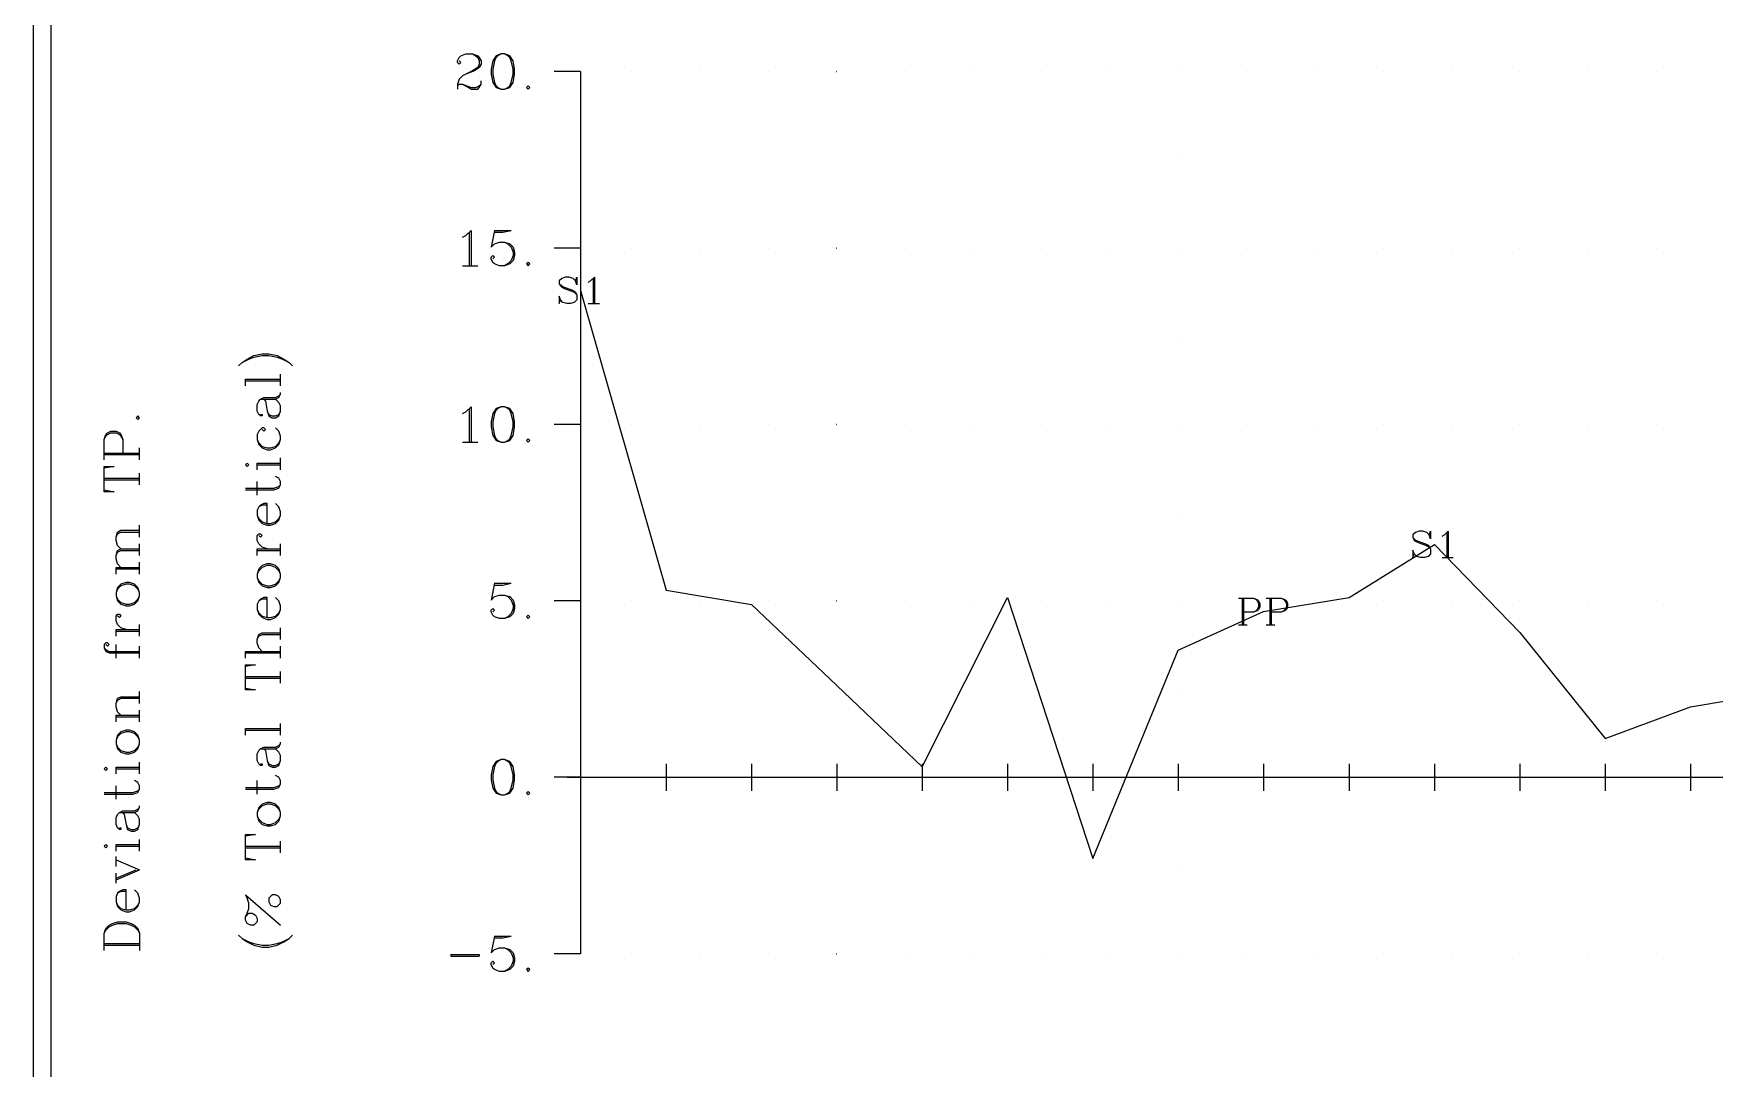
# Model space of a CAD drawing. Extents: x 10 to 200, y 0 to 250.
# Drawn here: x 10 to 105.3, y 134.5 to 193.2 of the extents above; entities that cross this region are included whole.
import ezdxf

# ---------------------------------------------------------------- set-up
doc = ezdxf.new("R2010")
doc.units = 0
doc.linetypes.add('1', pattern=[0])
for name, color, linetype in [('1', 7, '1'), ('2', 7, '1'), ('3', 7, '1')]:
    doc.layers.add(name, color=color, linetype=linetype)

msp = doc.modelspace()

# ---------------------------------------------------------------- linework, layer by layer
at = {"layer": '1'}
for p, q in [((41, 191), (39.5, 191)), ((41, 191), (41, 141)), ((36.12, 182), (35.93, 181.05)), ((36.12, 182), (37.07, 182)), ((34.69, 181.9), (34.69, 180)), ((41, 181), (39.5, 181)), ((34.31, 180), (35.17, 180)), ((41.71, 179.28), (41.71, 177.85)), ((41.43, 177.85), (42.07, 177.85)), ((22, 173.57), (24, 173.57)), ((22, 173.19), (22, 173.57)), ((22, 173.48), (24, 173.48)), ((24, 173.19), (24, 173.86)), ((34.69, 171.9), (34.69, 170)), ((41, 171), (39.5, 171)), ((16, 169), (16, 169.67)), ((34.31, 170), (35.17, 170)), ((14, 169.38), (16, 169.38)), ((14, 169.29), (16, 169.29)), ((22.67, 168.81), (24, 168.81)), ((22.67, 168.43), (22.67, 168.81)), ((22.67, 168.71), (24, 168.71)), ((24, 168.43), (24, 169.1)), ((14, 167.95), (16, 167.95)), ((14, 167.86), (16, 167.86)), ((16, 167.57), (16, 168.24)), ((22.67, 167), (22.67, 167.76)), ((16, 164.62), (16, 165.29)), ((90.1, 164.88), (90.1, 163.45)), ((16, 163.57), (16, 164.24)), ((22.67, 163.95), (24, 163.95)), ((22.67, 163.57), (22.67, 163.95)), ((22.67, 163.86), (24, 163.86)), ((24, 163.57), (24, 164.24)), ((14.67, 162.9), (16, 162.9)), ((14.67, 162.52), (14.67, 162.9)), ((16, 162.52), (16, 163.19)), ((89.82, 163.45), (90.46, 163.45)), ((14.67, 162.81), (16, 162.81)), ((36.12, 162), (35.93, 161.05)), ((36.12, 162), (37.07, 162)), ((41, 161), (39.5, 161)), ((78.5, 161.15), (78.5, 159.65)), ((78.57, 161.15), (78.57, 159.65)), ((80.07, 161.15), (80.07, 159.65)), ((80.14, 161.15), (80.14, 159.65)), ((14.67, 159.38), (16, 159.38)), ((14.67, 159), (14.67, 159.38)), ((14.67, 159.29), (16, 159.29)), ((16, 159), (16, 159.67)), ((24, 158.81), (24, 159.48)), ((78.28, 159.65), (78.78, 159.65)), ((79.85, 159.65), (80.35, 159.65)), ((14.67, 157.76), (14.67, 158.52)), ((16, 157.76), (16, 158.43)), ((22, 158.14), (24, 158.14)), ((22, 157.76), (22, 158.14)), ((24, 157.76), (24, 158.43)), ((22, 158.05), (24, 158.05)), ((22, 156.71), (24, 156.71)), ((22, 156.62), (24, 156.62)), ((24, 156.33), (24, 157)), ((16, 155.19), (16, 155.86)), ((14.67, 154.52), (16, 154.52)), ((14.67, 154.14), (14.67, 154.52)), ((14.67, 154.43), (16, 154.43)), ((16, 154.14), (16, 154.81)), ((22, 153.76), (24, 153.76)), ((22, 153.38), (22, 153.76)), ((22, 153.67), (24, 153.67)), ((24, 153.38), (24, 154.05)), ((14.67, 151.57), (16, 151.57)), ((14.67, 151.19), (14.67, 151.57)), ((14.67, 151.48), (16, 151.48)), ((16, 151.19), (16, 151.86)), ((41, 151.76), (41, 150.24)), ((45.84, 151.76), (45.84, 150.24)), ((50.68, 151.76), (50.68, 150.24)), ((55.52, 151.76), (55.52, 150.24)), ((60.35, 151.76), (60.35, 150.24)), ((65.19, 151.76), (65.19, 150.24)), ((70.03, 151.76), (70.03, 150.24)), ((74.87, 151.76), (74.87, 150.24)), ((79.71, 151.76), (79.71, 150.24)), ((84.55, 151.76), (84.55, 150.24)), ((89.39, 151.76), (89.39, 150.24)), ((94.23, 151.76), (94.23, 150.24)), ((99.06, 151.76), (99.06, 150.24)), ((103.9, 151.76), (103.9, 150.24)), ((14.67, 149.76), (14.67, 150.52)), ((22.67, 150.05), (22.67, 150.81)), ((41, 151), (39.5, 151)), ((40.24, 151), (41.76, 151)), ((45.08, 151), (46.6, 151)), ((49.92, 151), (51.44, 151)), ((54.75, 151), (56.28, 151)), ((59.59, 151), (61.12, 151)), ((64.43, 151), (65.96, 151)), ((69.27, 151), (70.79, 151)), ((74.11, 151), (75.63, 151)), ((78.95, 151), (80.47, 151)), ((83.79, 151), (85.31, 151)), ((88.63, 151), (90.15, 151)), ((93.46, 151), (94.99, 151)), ((98.3, 151), (99.83, 151)), ((103.14, 151), (104.67, 151)), ((14.67, 147.19), (16, 147.19)), ((14.67, 146.81), (14.67, 147.19)), ((14.67, 147.1), (16, 147.1)), ((16, 146.81), (16, 147.48)), ((22, 147.1), (24, 147.1)), ((22, 147), (24, 147)), ((24, 146.71), (24, 147.38)), ((14.67, 145.95), (14.67, 146.52)), ((14.67, 146.33), (16, 145.76)), ((14.67, 145.19), (16, 145.76)), ((14.67, 145.29), (15.81, 145.76)), ((14.67, 145), (14.67, 145.57)), ((22, 144.33), (24, 142.62)), ((36.12, 142), (35.93, 141.05)), ((36.12, 142), (37.07, 142)), ((14, 141.57), (16, 141.57)), ((14, 141.48), (16, 141.48)), ((41, 141), (39.5, 141))]:
    msp.add_line(p, q, dxfattribs=at)
for points in [[(34.12, 191.62), (34.21, 191.52), (34.12, 191.43), (34.02, 191.52), (34.02, 191.62), (34.12, 191.81), (34.21, 191.9), (34.5, 192), (34.88, 192), (35.17, 191.9), (35.26, 191.81), (35.36, 191.62), (35.36, 191.43), (35.26, 191.24), (34.98, 191.05), (34.5, 190.86), (34.31, 190.76), (34.12, 190.57), (34.02, 190.29), (34.02, 190)], [(34.88, 192), (35.07, 191.9), (35.17, 191.81), (35.26, 191.62), (35.26, 191.43), (35.17, 191.24), (34.88, 191.05), (34.5, 190.86)], [(36.5, 192), (36.21, 191.9), (36.02, 191.62), (35.93, 191.14), (35.93, 190.86), (36.02, 190.38), (36.21, 190.1), (36.5, 190), (36.69, 190), (36.98, 190.1), (37.17, 190.38), (37.26, 190.86), (37.26, 191.14), (37.17, 191.62), (36.98, 191.9), (36.69, 192), (36.5, 192)], [(36.5, 192), (36.31, 191.9), (36.21, 191.81), (36.12, 191.62), (36.02, 191.14), (36.02, 190.86), (36.12, 190.38), (36.21, 190.19), (36.31, 190.1), (36.5, 190)], [(36.69, 190), (36.88, 190.1), (36.98, 190.19), (37.07, 190.38), (37.17, 190.86), (37.17, 191.14), (37.07, 191.62), (36.98, 191.81), (36.88, 191.9), (36.69, 192)], [(34.02, 190.19), (34.12, 190.29), (34.31, 190.29), (34.79, 190.1), (35.07, 190.1), (35.26, 190.19), (35.36, 190.29)], [(34.31, 190.29), (34.79, 190), (35.17, 190), (35.26, 190.1), (35.36, 190.29), (35.36, 190.48)], [(38.02, 190.19), (37.93, 190.1), (38.02, 190), (38.12, 190.1), (38.02, 190.19)], [(34.31, 181.62), (34.5, 181.71), (34.79, 182), (34.79, 180)], [(36.12, 181.9), (36.6, 181.9), (37.07, 182)], [(35.93, 181.05), (36.12, 181.24), (36.4, 181.33), (36.69, 181.33), (36.98, 181.24), (37.17, 181.05), (37.26, 180.76), (37.26, 180.57), (37.17, 180.29), (36.98, 180.1), (36.69, 180), (36.4, 180), (36.12, 180.1), (36.02, 180.19), (35.93, 180.38), (35.93, 180.48), (36.02, 180.57), (36.12, 180.48), (36.02, 180.38)], [(36.69, 181.33), (36.88, 181.24), (37.07, 181.05), (37.17, 180.76), (37.17, 180.57), (37.07, 180.29), (36.88, 180.1), (36.69, 180)], [(38.02, 180.19), (37.93, 180.1), (38.02, 180), (38.12, 180.1), (38.02, 180.19)], [(40.71, 179.14), (40.79, 179.35), (40.79, 178.92), (40.71, 179.14), (40.57, 179.28), (40.36, 179.35), (40.14, 179.35), (39.93, 179.28), (39.79, 179.14), (39.79, 178.99), (39.86, 178.85), (39.93, 178.78), (40.07, 178.71), (40.5, 178.56), (40.64, 178.49), (40.79, 178.35)], [(41.43, 179.06), (41.57, 179.14), (41.79, 179.35), (41.79, 177.85)], [(39.79, 178.99), (39.93, 178.85), (40.07, 178.78), (40.5, 178.64), (40.64, 178.56), (40.71, 178.49), (40.79, 178.35), (40.79, 178.06), (40.64, 177.92), (40.43, 177.85), (40.21, 177.85), (40, 177.92), (39.86, 178.06), (39.79, 178.28), (39.79, 177.85), (39.86, 178.06)], [(41, 178.6), (45.84, 161.6), (50.68, 160.8), (55.52, 156.2), (60.35, 151.6), (65.19, 161.2), (70.03, 146.4), (74.87, 158.2), (79.71, 160.4), (84.55, 161.2), (89.39, 164.2), (94.23, 159.2), (99.06, 153.2), (103.9, 155), (108.74, 155.8)], [(41, 178.6), (45.84, 161.6), (50.68, 160.8), (55.52, 156.2), (60.35, 151.6), (65.19, 161.2), (70.03, 146.4), (74.87, 158.2), (79.71, 160.4), (84.55, 161.2), (89.39, 164.2), (94.23, 159.2), (99.06, 153.2), (103.9, 155), (108.74, 155.8)], [(21.62, 174.33), (21.81, 174.52), (22.1, 174.71), (22.48, 174.9), (22.95, 175), (23.33, 175), (23.81, 174.9), (24.19, 174.71), (24.48, 174.52), (24.67, 174.33)], [(21.81, 174.52), (22.19, 174.71), (22.48, 174.81), (22.95, 174.9), (23.33, 174.9), (23.81, 174.81), (24.1, 174.71), (24.48, 174.52)], [(22.86, 171.57), (22.95, 171.57), (22.95, 171.48), (22.86, 171.48), (22.76, 171.57), (22.67, 171.76), (22.67, 172.14), (22.76, 172.33), (22.86, 172.43), (23.05, 172.52), (23.71, 172.52), (23.9, 172.62), (24, 172.71)], [(22.86, 172.43), (23.71, 172.43), (23.9, 172.52), (24, 172.71), (24, 172.81)], [(23.05, 172.43), (23.14, 172.33), (23.24, 171.76), (23.33, 171.48), (23.52, 171.38), (23.71, 171.38), (23.9, 171.48), (24, 171.76), (24, 172.05), (23.9, 172.24), (23.71, 172.43)], [(15.81, 171.38), (15.9, 171.29), (16, 171.38), (15.9, 171.48), (15.81, 171.38)], [(23.24, 171.76), (23.33, 171.57), (23.52, 171.48), (23.71, 171.48), (23.9, 171.57), (24, 171.76)], [(34.31, 171.62), (34.5, 171.71), (34.79, 172), (34.79, 170)], [(36.5, 172), (36.21, 171.9), (36.02, 171.62), (35.93, 171.14), (35.93, 170.86), (36.02, 170.38), (36.21, 170.1), (36.5, 170), (36.69, 170), (36.98, 170.1), (37.17, 170.38), (37.26, 170.86), (37.26, 171.14), (37.17, 171.62), (36.98, 171.9), (36.69, 172), (36.5, 172)], [(36.5, 172), (36.31, 171.9), (36.21, 171.81), (36.12, 171.62), (36.02, 171.14), (36.02, 170.86), (36.12, 170.38), (36.21, 170.19), (36.31, 170.1), (36.5, 170)], [(36.69, 170), (36.88, 170.1), (36.98, 170.19), (37.07, 170.38), (37.17, 170.86), (37.17, 171.14), (37.07, 171.62), (36.98, 171.81), (36.88, 171.9), (36.69, 172)], [(14, 169), (14, 170.14), (14.1, 170.43), (14.19, 170.52), (14.38, 170.62), (14.67, 170.62), (14.86, 170.52), (14.95, 170.43), (15.05, 170.14), (15.05, 169.38)], [(14, 170.14), (14.1, 170.33), (14.19, 170.43), (14.38, 170.52), (14.67, 170.52), (14.86, 170.43), (14.95, 170.33), (15.05, 170.14)], [(22.95, 170.71), (23.05, 170.62), (23.14, 170.71), (23.05, 170.81), (22.95, 170.81), (22.76, 170.62), (22.67, 170.43), (22.67, 170.14), (22.76, 169.86), (22.95, 169.67), (23.24, 169.57), (23.43, 169.57), (23.71, 169.67), (23.9, 169.86), (24, 170.14), (24, 170.33), (23.9, 170.62), (23.71, 170.81)], [(22.67, 170.14), (22.76, 169.95), (22.95, 169.76), (23.24, 169.67), (23.43, 169.67), (23.71, 169.76), (23.9, 169.95), (24, 170.14)], [(38.02, 170.19), (37.93, 170.1), (38.02, 170), (38.12, 170.1), (38.02, 170.19)], [(14, 167.29), (14.57, 167.19), (14, 167.19), (14, 168.62), (14.57, 168.62), (14, 168.52)], [(22, 168.71), (22.1, 168.62), (22.19, 168.71), (22.1, 168.81), (22, 168.71)], [(22, 167.29), (23.62, 167.29), (23.9, 167.38), (24, 167.57), (24, 167.76), (23.9, 167.95), (23.71, 168.05)], [(22, 167.38), (23.62, 167.38), (23.9, 167.48), (24, 167.57)], [(23.24, 165.38), (23.24, 166.52), (23.05, 166.52), (22.86, 166.43), (22.76, 166.33), (22.67, 166.14), (22.67, 165.86), (22.76, 165.57), (22.95, 165.38), (23.24, 165.29), (23.43, 165.29), (23.71, 165.38), (23.9, 165.57), (24, 165.86), (24, 166.05), (23.9, 166.33), (23.71, 166.52)], [(22.67, 165.86), (22.76, 165.67), (22.95, 165.48), (23.24, 165.38), (23.43, 165.38), (23.71, 165.48), (23.9, 165.67), (24, 165.86)], [(23.24, 166.43), (22.95, 166.43), (22.76, 166.33)], [(14.95, 163.95), (14.76, 164.14), (14.67, 164.43), (14.67, 164.62), (14.76, 164.9), (14.95, 165), (16, 165)], [(14.67, 164.62), (14.76, 164.81), (14.95, 164.9), (16, 164.9)], [(23.24, 163.95), (22.95, 164.05), (22.76, 164.24), (22.67, 164.43), (22.67, 164.71), (22.76, 164.81), (22.86, 164.81), (22.95, 164.71), (22.86, 164.62), (22.76, 164.71)], [(89.1, 164.74), (89.17, 164.95), (89.17, 164.52), (89.1, 164.74), (88.96, 164.88), (88.74, 164.95), (88.53, 164.95), (88.32, 164.88), (88.17, 164.74), (88.17, 164.59), (88.24, 164.45), (88.32, 164.38), (88.46, 164.31), (88.89, 164.16), (89.03, 164.09), (89.17, 163.95)], [(89.82, 164.66), (89.96, 164.74), (90.17, 164.95), (90.17, 163.45)], [(14.95, 162.9), (14.76, 163.1), (14.67, 163.38), (14.67, 163.57), (14.76, 163.86), (14.95, 163.95), (16, 163.95)], [(14.67, 163.57), (14.76, 163.76), (14.95, 163.86), (16, 163.86)], [(88.17, 164.59), (88.32, 164.45), (88.46, 164.38), (88.89, 164.24), (89.03, 164.16), (89.1, 164.09), (89.17, 163.95), (89.17, 163.66), (89.03, 163.52), (88.82, 163.45), (88.6, 163.45), (88.39, 163.52), (88.24, 163.66), (88.17, 163.88), (88.17, 163.45), (88.24, 163.66)], [(22.67, 162.33), (22.76, 162.05), (22.95, 161.86), (23.24, 161.76), (23.43, 161.76), (23.71, 161.86), (23.9, 162.05), (24, 162.33), (24, 162.52), (23.9, 162.81), (23.71, 163), (23.43, 163.1), (23.24, 163.1), (22.95, 163), (22.76, 162.81), (22.67, 162.52), (22.67, 162.33)], [(24, 162.52), (23.9, 162.71), (23.71, 162.9), (23.43, 163), (23.24, 163), (22.95, 162.9), (22.76, 162.71), (22.67, 162.52)], [(14.67, 161.29), (14.76, 161), (14.95, 160.81), (15.24, 160.71), (15.43, 160.71), (15.71, 160.81), (15.9, 161), (16, 161.29), (16, 161.48), (15.9, 161.76), (15.71, 161.95), (15.43, 162.05), (15.24, 162.05), (14.95, 161.95), (14.76, 161.76), (14.67, 161.48), (14.67, 161.29)], [(16, 161.48), (15.9, 161.67), (15.71, 161.86), (15.43, 161.95), (15.24, 161.95), (14.95, 161.86), (14.76, 161.67), (14.67, 161.48)], [(22.67, 162.33), (22.76, 162.14), (22.95, 161.95), (23.24, 161.86), (23.43, 161.86), (23.71, 161.95), (23.9, 162.14), (24, 162.33)], [(36.12, 161.9), (36.6, 161.9), (37.07, 162)], [(14.67, 161.29), (14.76, 161.1), (14.95, 160.9), (15.24, 160.81), (15.43, 160.81), (15.71, 160.9), (15.9, 161.1), (16, 161.29)], [(23.24, 160.05), (23.24, 161.19), (23.05, 161.19), (22.86, 161.1), (22.76, 161), (22.67, 160.81), (22.67, 160.52), (22.76, 160.24), (22.95, 160.05), (23.24, 159.95), (23.43, 159.95), (23.71, 160.05), (23.9, 160.24), (24, 160.52), (24, 160.71), (23.9, 161), (23.71, 161.19)], [(23.24, 161.1), (22.95, 161.1), (22.76, 161)], [(35.93, 161.05), (36.12, 161.24), (36.4, 161.33), (36.69, 161.33), (36.98, 161.24), (37.17, 161.05), (37.26, 160.76), (37.26, 160.57), (37.17, 160.29), (36.98, 160.1), (36.69, 160), (36.4, 160), (36.12, 160.1), (36.02, 160.19), (35.93, 160.38), (35.93, 160.48), (36.02, 160.57), (36.12, 160.48), (36.02, 160.38)], [(36.69, 161.33), (36.88, 161.24), (37.07, 161.05), (37.17, 160.76), (37.17, 160.57), (37.07, 160.29), (36.88, 160.1), (36.69, 160)], [(78.28, 161.15), (79.14, 161.15), (79.35, 161.08), (79.42, 161.01), (79.5, 160.86), (79.5, 160.65), (79.42, 160.51), (79.35, 160.44), (79.14, 160.36), (78.57, 160.36)], [(79.14, 161.15), (79.28, 161.08), (79.35, 161.01), (79.42, 160.86), (79.42, 160.65), (79.35, 160.51), (79.28, 160.44), (79.14, 160.36)], [(79.85, 161.15), (80.71, 161.15), (80.92, 161.08), (81, 161.01), (81.07, 160.86), (81.07, 160.65), (81, 160.51), (80.92, 160.44), (80.71, 160.36), (80.14, 160.36)], [(80.71, 161.15), (80.85, 161.08), (80.92, 161.01), (81, 160.86), (81, 160.65), (80.92, 160.51), (80.85, 160.44), (80.71, 160.36)], [(15.24, 159.38), (14.95, 159.48), (14.76, 159.67), (14.67, 159.86), (14.67, 160.14), (14.76, 160.24), (14.86, 160.24), (14.95, 160.14), (14.86, 160.05), (14.76, 160.14)], [(22.67, 160.52), (22.76, 160.33), (22.95, 160.14), (23.24, 160.05), (23.43, 160.05), (23.71, 160.14), (23.9, 160.33), (24, 160.52)], [(38.02, 160.19), (37.93, 160.1), (38.02, 160), (38.12, 160.1), (38.02, 160.19)], [(22.95, 158.14), (22.76, 158.33), (22.67, 158.62), (22.67, 158.81), (22.76, 159.1), (22.95, 159.19), (24, 159.19)], [(22.67, 158.81), (22.76, 159), (22.95, 159.1), (24, 159.1)], [(14.1, 158.52), (14.19, 158.43), (14.29, 158.52), (14.19, 158.62), (14.1, 158.62), (14, 158.52), (14, 158.33), (14.1, 158.14), (14.29, 158.05), (16, 158.05)], [(14, 158.33), (14.1, 158.24), (14.29, 158.14), (16, 158.14)], [(22, 156.05), (22.57, 155.95), (22, 155.95), (22, 157.38), (22.57, 157.38), (22, 157.29)], [(14.95, 154.52), (14.76, 154.71), (14.67, 155), (14.67, 155.19), (14.76, 155.48), (14.95, 155.57), (16, 155.57)], [(14.67, 155.19), (14.76, 155.38), (14.95, 155.48), (16, 155.48)], [(14.67, 152.9), (14.76, 152.62), (14.95, 152.43), (15.24, 152.33), (15.43, 152.33), (15.71, 152.43), (15.9, 152.62), (16, 152.9), (16, 153.1), (15.9, 153.38), (15.71, 153.57), (15.43, 153.67), (15.24, 153.67), (14.95, 153.57), (14.76, 153.38), (14.67, 153.1), (14.67, 152.9)], [(16, 153.1), (15.9, 153.29), (15.71, 153.48), (15.43, 153.57), (15.24, 153.57), (14.95, 153.48), (14.76, 153.29), (14.67, 153.1)], [(14.67, 152.9), (14.76, 152.71), (14.95, 152.52), (15.24, 152.43), (15.43, 152.43), (15.71, 152.52), (15.9, 152.71), (16, 152.9)], [(22.86, 151.76), (22.95, 151.76), (22.95, 151.67), (22.86, 151.67), (22.76, 151.76), (22.67, 151.95), (22.67, 152.33), (22.76, 152.52), (22.86, 152.62), (23.05, 152.71), (23.71, 152.71), (23.9, 152.81), (24, 152.9)], [(22.86, 152.62), (23.71, 152.62), (23.9, 152.71), (24, 152.9), (24, 153)], [(23.05, 152.62), (23.14, 152.52), (23.24, 151.95), (23.33, 151.67), (23.52, 151.57), (23.71, 151.57), (23.9, 151.67), (24, 151.95), (24, 152.24), (23.9, 152.43), (23.71, 152.62)], [(14, 151.48), (14.1, 151.38), (14.19, 151.48), (14.1, 151.57), (14, 151.48)], [(23.24, 151.95), (23.33, 151.76), (23.52, 151.67), (23.71, 151.67), (23.9, 151.76), (24, 151.95)], [(36.5, 152), (36.21, 151.9), (36.02, 151.62), (35.93, 151.14), (35.93, 150.86), (36.02, 150.38), (36.21, 150.1), (36.5, 150), (36.69, 150), (36.98, 150.1), (37.17, 150.38), (37.26, 150.86), (37.26, 151.14), (37.17, 151.62), (36.98, 151.9), (36.69, 152), (36.5, 152)], [(36.5, 152), (36.31, 151.9), (36.21, 151.81), (36.12, 151.62), (36.02, 151.14), (36.02, 150.86), (36.12, 150.38), (36.21, 150.19), (36.31, 150.1), (36.5, 150)], [(36.69, 150), (36.88, 150.1), (36.98, 150.19), (37.07, 150.38), (37.17, 150.86), (37.17, 151.14), (37.07, 151.62), (36.98, 151.81), (36.88, 151.9), (36.69, 152)], [(14, 150.05), (15.62, 150.05), (15.9, 150.14), (16, 150.33), (16, 150.52), (15.9, 150.71), (15.71, 150.81)], [(22, 150.33), (23.62, 150.33), (23.9, 150.43), (24, 150.62), (24, 150.81), (23.9, 151), (23.71, 151.1)], [(22, 150.43), (23.62, 150.43), (23.9, 150.52), (24, 150.62)], [(41, 151), (45.84, 151), (50.68, 151), (55.52, 151), (60.35, 151), (65.19, 151), (70.03, 151), (74.87, 151), (79.71, 151), (84.55, 151), (89.39, 151), (94.23, 151), (99.06, 151), (103.9, 151), (108.74, 151)], [(14, 150.14), (15.62, 150.14), (15.9, 150.24), (16, 150.33)], [(22.67, 148.81), (22.76, 148.52), (22.95, 148.33), (23.24, 148.24), (23.43, 148.24), (23.71, 148.33), (23.9, 148.52), (24, 148.81), (24, 149), (23.9, 149.29), (23.71, 149.48), (23.43, 149.57), (23.24, 149.57), (22.95, 149.48), (22.76, 149.29), (22.67, 149), (22.67, 148.81)], [(38.02, 150.19), (37.93, 150.1), (38.02, 150), (38.12, 150.1), (38.02, 150.19)], [(14.86, 148.14), (14.95, 148.14), (14.95, 148.05), (14.86, 148.05), (14.76, 148.14), (14.67, 148.33), (14.67, 148.71), (14.76, 148.9), (14.86, 149), (15.05, 149.1), (15.71, 149.1), (15.9, 149.19), (16, 149.29)], [(14.86, 149), (15.71, 149), (15.9, 149.1), (16, 149.29), (16, 149.38)], [(15.05, 149), (15.14, 148.9), (15.24, 148.33), (15.33, 148.05), (15.52, 147.95), (15.71, 147.95), (15.9, 148.05), (16, 148.33), (16, 148.62), (15.9, 148.81), (15.71, 149)], [(24, 149), (23.9, 149.19), (23.71, 149.38), (23.43, 149.48), (23.24, 149.48), (22.95, 149.38), (22.76, 149.19), (22.67, 149)], [(22.67, 148.81), (22.76, 148.62), (22.95, 148.43), (23.24, 148.33), (23.43, 148.33), (23.71, 148.43), (23.9, 148.62), (24, 148.81)], [(15.24, 148.33), (15.33, 148.14), (15.52, 148.05), (15.71, 148.05), (15.9, 148.14), (16, 148.33)], [(22, 146.43), (22.57, 146.33), (22, 146.33), (22, 147.76), (22.57, 147.76), (22, 147.67)], [(14, 147.1), (14.1, 147), (14.19, 147.1), (14.1, 147.19), (14, 147.1)], [(15.24, 143.48), (15.24, 144.62), (15.05, 144.62), (14.86, 144.52), (14.76, 144.43), (14.67, 144.24), (14.67, 143.95), (14.76, 143.67), (14.95, 143.48), (15.24, 143.38), (15.43, 143.38), (15.71, 143.48), (15.9, 143.67), (16, 143.95), (16, 144.14), (15.9, 144.43), (15.71, 144.62)], [(14.67, 143.95), (14.76, 143.76), (14.95, 143.57), (15.24, 143.48), (15.43, 143.48), (15.71, 143.57), (15.9, 143.76), (16, 143.95)], [(15.24, 144.52), (14.95, 144.52), (14.76, 144.43)], [(22, 143.1), (22.19, 143.29), (22.38, 143.29), (22.57, 143.19), (22.67, 143), (22.67, 142.81), (22.48, 142.62), (22.29, 142.62), (22.1, 142.71), (22, 142.9), (22, 143.1), (22.1, 143.29), (22.19, 143.57), (22.19, 143.86), (22.1, 144.14), (22, 144.33)], [(23.33, 143.95), (23.43, 143.76), (23.62, 143.67), (23.81, 143.67), (24, 143.86), (24, 144.05), (23.9, 144.24), (23.71, 144.33), (23.52, 144.33), (23.33, 144.14), (23.33, 143.95)], [(14, 141.19), (14, 142.14), (14.1, 142.43), (14.29, 142.62), (14.48, 142.71), (14.76, 142.81), (15.24, 142.81), (15.52, 142.71), (15.71, 142.62), (15.9, 142.43), (16, 142.14), (16, 141.19)], [(14, 142.14), (14.1, 142.33), (14.29, 142.52), (14.48, 142.62), (14.76, 142.71), (15.24, 142.71), (15.52, 142.62), (15.71, 142.52), (15.9, 142.33), (16, 142.14)], [(21.62, 142.05), (21.81, 141.86), (22.1, 141.67), (22.48, 141.48), (22.95, 141.38), (23.33, 141.38), (23.81, 141.48), (24.19, 141.67), (24.48, 141.86), (24.67, 142.05)], [(36.12, 141.9), (36.6, 141.9), (37.07, 142)], [(21.81, 141.86), (22.19, 141.67), (22.48, 141.57), (22.95, 141.48), (23.33, 141.48), (23.81, 141.57), (24.1, 141.67), (24.48, 141.86)], [(35.93, 141.05), (36.12, 141.24), (36.4, 141.33), (36.69, 141.33), (36.98, 141.24), (37.17, 141.05), (37.26, 140.76), (37.26, 140.57), (37.17, 140.29), (36.98, 140.1), (36.69, 140), (36.4, 140), (36.12, 140.1), (36.02, 140.19), (35.93, 140.38), (35.93, 140.48), (36.02, 140.57), (36.12, 140.48), (36.02, 140.38)], [(36.69, 141.33), (36.88, 141.24), (37.07, 141.05), (37.17, 140.76), (37.17, 140.57), (37.07, 140.29), (36.88, 140.1), (36.69, 140)], [(33.64, 140.95), (35.26, 140.95), (35.26, 140.86)], [(33.64, 140.95), (33.64, 140.86), (35.26, 140.86)], [(38.02, 140.19), (37.93, 140.1), (38.02, 140), (38.12, 140.1), (38.02, 140.19)]]:
    msp.add_lwpolyline(points, dxfattribs=at)
at = {"layer": '2'}
for points in [[(11, 1), (11, 249), (199, 249), (199, 1), (11, 1)], [(43.9, 191), (43.9, 191), (43.9, 191), (43.9, 191), (43.9, 191)], [(47.78, 191), (47.77, 191), (47.77, 191), (47.78, 191), (47.78, 191)], [(51.65, 191), (51.64, 191), (51.64, 191), (51.65, 191), (51.65, 191)], [(55.52, 191), (55.51, 191), (55.51, 191), (55.52, 191), (55.52, 191)], [(59.39, 191), (59.39, 191), (59.39, 191), (59.39, 191), (59.39, 191)], [(63.26, 191), (63.26, 191), (63.26, 191), (63.26, 191), (63.26, 191)], [(67.13, 191), (67.13, 191), (67.13, 191), (67.13, 191), (67.13, 191)], [(71, 191), (71, 191), (71, 191), (71, 191), (71, 191)], [(74.87, 191), (74.87, 191), (74.87, 191), (74.87, 191), (74.87, 191)], [(74.87, 191), (74.87, 191), (74.87, 191), (74.87, 191), (74.87, 191)], [(78.74, 191), (78.74, 191), (78.74, 191), (78.74, 191), (78.74, 191)], [(82.61, 191), (82.61, 191), (82.61, 191), (82.61, 191), (82.61, 191)], [(86.49, 191), (86.48, 191), (86.48, 191), (86.49, 191), (86.49, 191)], [(90.36, 191), (90.35, 191), (90.35, 191), (90.36, 191), (90.36, 191)], [(94.23, 191), (94.22, 191), (94.22, 191), (94.23, 191), (94.23, 191)], [(98.1, 191), (98.1, 191), (98.1, 191), (98.1, 191), (98.1, 191)], [(101.97, 191), (101.97, 191), (101.97, 191), (101.97, 191), (101.97, 191)], [(74.87, 186), (74.87, 186), (74.87, 186), (74.87, 186), (74.87, 186)], [(43.9, 181), (43.9, 181), (43.9, 181), (43.9, 181), (43.9, 181)], [(47.78, 181), (47.77, 181), (47.77, 181), (47.78, 181), (47.78, 181)], [(51.65, 181), (51.64, 181), (51.64, 181), (51.65, 181), (51.65, 181)], [(55.52, 181), (55.51, 181), (55.51, 181), (55.52, 181), (55.52, 181)], [(59.39, 181), (59.39, 181), (59.39, 181), (59.39, 181), (59.39, 181)], [(63.26, 181), (63.26, 181), (63.26, 181), (63.26, 181), (63.26, 181)], [(67.13, 181), (67.13, 181), (67.13, 181), (67.13, 181), (67.13, 181)], [(71, 181), (71, 181), (71, 181), (71, 181), (71, 181)], [(74.87, 181), (74.87, 181), (74.87, 181), (74.87, 181), (74.87, 181)], [(74.87, 181), (74.87, 181), (74.87, 181), (74.87, 181), (74.87, 181)], [(78.74, 181), (78.74, 181), (78.74, 181), (78.74, 181), (78.74, 181)], [(82.61, 181), (82.61, 181), (82.61, 181), (82.61, 181), (82.61, 181)], [(86.49, 181), (86.48, 181), (86.48, 181), (86.49, 181), (86.49, 181)], [(90.36, 181), (90.35, 181), (90.35, 181), (90.36, 181), (90.36, 181)], [(94.23, 181), (94.22, 181), (94.22, 181), (94.23, 181), (94.23, 181)], [(98.1, 181), (98.1, 181), (98.1, 181), (98.1, 181), (98.1, 181)], [(101.97, 181), (101.97, 181), (101.97, 181), (101.97, 181), (101.97, 181)], [(74.87, 176), (74.87, 176), (74.87, 176), (74.87, 176), (74.87, 176)], [(43.9, 171), (43.9, 171), (43.9, 171), (43.9, 171), (43.9, 171)], [(47.78, 171), (47.77, 171), (47.77, 171), (47.78, 171), (47.78, 171)], [(51.65, 171), (51.64, 171), (51.64, 171), (51.65, 171), (51.65, 171)], [(55.52, 171), (55.51, 171), (55.51, 171), (55.52, 171), (55.52, 171)], [(59.39, 171), (59.39, 171), (59.39, 171), (59.39, 171), (59.39, 171)], [(63.26, 171), (63.26, 171), (63.26, 171), (63.26, 171), (63.26, 171)], [(67.13, 171), (67.13, 171), (67.13, 171), (67.13, 171), (67.13, 171)], [(71, 171), (71, 171), (71, 171), (71, 171), (71, 171)], [(74.87, 171), (74.87, 171), (74.87, 171), (74.87, 171), (74.87, 171)], [(74.87, 171), (74.87, 171), (74.87, 171), (74.87, 171), (74.87, 171)], [(78.74, 171), (78.74, 171), (78.74, 171), (78.74, 171), (78.74, 171)], [(82.61, 171), (82.61, 171), (82.61, 171), (82.61, 171), (82.61, 171)], [(86.49, 171), (86.48, 171), (86.48, 171), (86.49, 171), (86.49, 171)], [(90.36, 171), (90.35, 171), (90.35, 171), (90.36, 171), (90.36, 171)], [(94.23, 171), (94.22, 171), (94.22, 171), (94.23, 171), (94.23, 171)], [(98.1, 171), (98.1, 171), (98.1, 171), (98.1, 171), (98.1, 171)], [(101.97, 171), (101.97, 171), (101.97, 171), (101.97, 171), (101.97, 171)], [(74.87, 166), (74.87, 166), (74.87, 166), (74.87, 166), (74.87, 166)], [(43.9, 161), (43.9, 161), (43.9, 161), (43.9, 161), (43.9, 161)], [(47.78, 161), (47.77, 161), (47.77, 161), (47.78, 161), (47.78, 161)], [(51.65, 161), (51.64, 161), (51.64, 161), (51.65, 161), (51.65, 161)], [(55.52, 161), (55.51, 161), (55.51, 161), (55.52, 161), (55.52, 161)], [(59.39, 161), (59.39, 161), (59.39, 161), (59.39, 161), (59.39, 161)], [(63.26, 161), (63.26, 161), (63.26, 161), (63.26, 161), (63.26, 161)], [(67.13, 161), (67.13, 161), (67.13, 161), (67.13, 161), (67.13, 161)], [(71, 161), (71, 161), (71, 161), (71, 161), (71, 161)], [(74.87, 161), (74.87, 161), (74.87, 161), (74.87, 161), (74.87, 161)], [(74.87, 161), (74.87, 161), (74.87, 161), (74.87, 161), (74.87, 161)], [(78.74, 161), (78.74, 161), (78.74, 161), (78.74, 161), (78.74, 161)], [(82.61, 161), (82.61, 161), (82.61, 161), (82.61, 161), (82.61, 161)], [(86.49, 161), (86.48, 161), (86.48, 161), (86.49, 161), (86.49, 161)], [(90.36, 161), (90.35, 161), (90.35, 161), (90.36, 161), (90.36, 161)], [(94.23, 161), (94.22, 161), (94.22, 161), (94.23, 161), (94.23, 161)], [(98.1, 161), (98.1, 161), (98.1, 161), (98.1, 161), (98.1, 161)], [(101.97, 161), (101.97, 161), (101.97, 161), (101.97, 161), (101.97, 161)], [(74.87, 156), (74.87, 156), (74.87, 156), (74.87, 156), (74.87, 156)], [(43.9, 151), (43.9, 151), (43.9, 151), (43.9, 151), (43.9, 151)], [(47.78, 151), (47.77, 151), (47.77, 151), (47.78, 151), (47.78, 151)], [(51.65, 151), (51.64, 151), (51.64, 151), (51.65, 151), (51.65, 151)], [(55.52, 151), (55.51, 151), (55.51, 151), (55.52, 151), (55.52, 151)], [(59.39, 151), (59.39, 151), (59.39, 151), (59.39, 151), (59.39, 151)], [(63.26, 151), (63.26, 151), (63.26, 151), (63.26, 151), (63.26, 151)], [(67.13, 151), (67.13, 151), (67.13, 151), (67.13, 151), (67.13, 151)], [(71, 151), (71, 151), (71, 151), (71, 151), (71, 151)], [(74.87, 151), (74.87, 151), (74.87, 151), (74.87, 151), (74.87, 151)], [(74.87, 151), (74.87, 151), (74.87, 151), (74.87, 151), (74.87, 151)], [(78.74, 151), (78.74, 151), (78.74, 151), (78.74, 151), (78.74, 151)], [(82.61, 151), (82.61, 151), (82.61, 151), (82.61, 151), (82.61, 151)], [(86.49, 151), (86.48, 151), (86.48, 151), (86.49, 151), (86.49, 151)], [(90.36, 151), (90.35, 151), (90.35, 151), (90.36, 151), (90.36, 151)], [(94.23, 151), (94.22, 151), (94.22, 151), (94.23, 151), (94.23, 151)], [(98.1, 151), (98.1, 151), (98.1, 151), (98.1, 151), (98.1, 151)], [(101.97, 151), (101.97, 151), (101.97, 151), (101.97, 151), (101.97, 151)], [(74.87, 146), (74.87, 146), (74.87, 146), (74.87, 146), (74.87, 146)], [(43.9, 141), (43.9, 141), (43.9, 141), (43.9, 141), (43.9, 141)], [(47.78, 141), (47.77, 141), (47.77, 141), (47.78, 141), (47.78, 141)], [(51.65, 141), (51.64, 141), (51.64, 141), (51.65, 141), (51.65, 141)], [(55.52, 141), (55.51, 141), (55.51, 141), (55.52, 141), (55.52, 141)], [(59.39, 141), (59.39, 141), (59.39, 141), (59.39, 141), (59.39, 141)], [(63.26, 141), (63.26, 141), (63.26, 141), (63.26, 141), (63.26, 141)], [(67.13, 141), (67.13, 141), (67.13, 141), (67.13, 141), (67.13, 141)], [(71, 141), (71, 141), (71, 141), (71, 141), (71, 141)], [(74.87, 141), (74.87, 141), (74.87, 141), (74.87, 141), (74.87, 141)], [(74.87, 141), (74.87, 141), (74.87, 141), (74.87, 141), (74.87, 141)], [(78.74, 141), (78.74, 141), (78.74, 141), (78.74, 141), (78.74, 141)], [(82.61, 141), (82.61, 141), (82.61, 141), (82.61, 141), (82.61, 141)], [(86.49, 141), (86.48, 141), (86.48, 141), (86.49, 141), (86.49, 141)], [(90.36, 141), (90.35, 141), (90.35, 141), (90.36, 141), (90.36, 141)], [(94.23, 141), (94.22, 141), (94.22, 141), (94.23, 141), (94.23, 141)], [(98.1, 141), (98.1, 141), (98.1, 141), (98.1, 141), (98.1, 141)], [(101.97, 141), (101.97, 141), (101.97, 141), (101.97, 141), (101.97, 141)]]:
    msp.add_lwpolyline(points, dxfattribs=at)
at = {"layer": '3'}
msp.add_lwpolyline([(10, 0), (10, 250), (200, 250), (200, 0), (10, 0)], dxfattribs=at)

doc.saveas('drawing.dxf')
